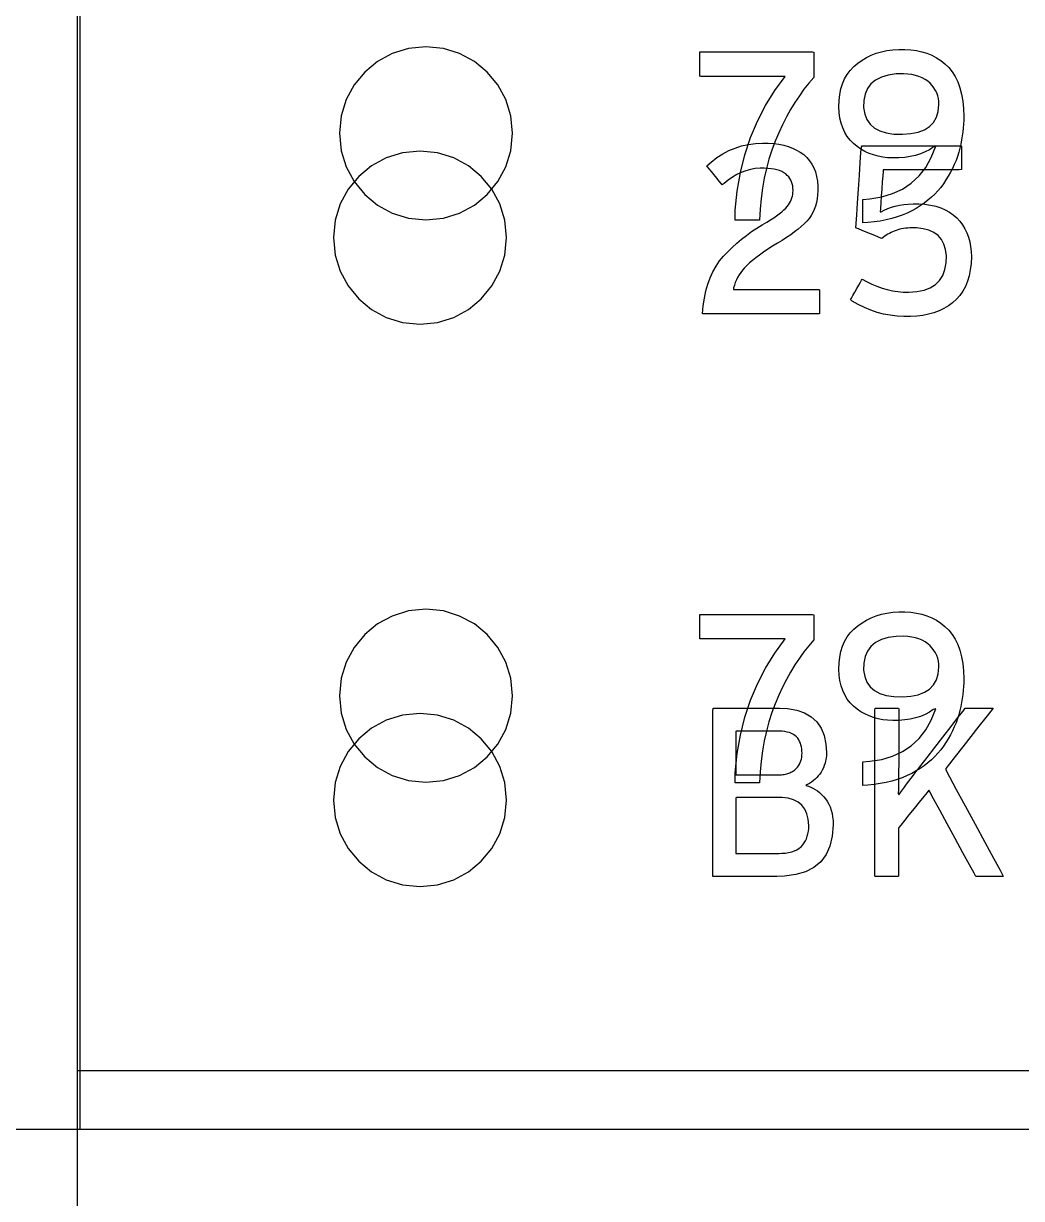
# Model space of a CAD drawing. Extents: x 1 to 47.7, y 0.2 to 35.
# Drawn here: x 12.891 to 13.468, y 10.758 to 11.437 of the extents above; entities that cross this region are included whole.
import ezdxf

# ---------------------------------------------------------------- set-up
doc = ezdxf.new("R2010")
doc.units = 0
doc.header["$MEASUREMENT"] = 0
for name, color, linetype in [('4_1__4U__UP_TO_ONE_IO_BOAR', 7, 'CONTINUOUS'), ('4_2__4U__FRONT_PANEL_W_24_', 7, 'CONTINUOUS'), ('5_1___24__TARGET_LEDS___12', 7, 'CONTINUOUS')]:
    doc.layers.add(name, color=color, linetype=linetype)

msp = doc.modelspace()

# ---------------------------------------------------------------- linework, layer by layer
at = {"layer": '4_1__4U__UP_TO_ONE_IO_BOAR'}
for points in [[(12.92363, 13.53081), (12.92363, 10.79851)], [(11.30567, 10.79851), (11.59054, 10.79851), (12.16307, 10.79851), (12.73561, 10.79851), (13.02048, 10.79851), (13.30367, 10.79851), (13.58462, 10.79851), (13.72408, 10.79851), (13.86277, 10.79851), (14.00062, 10.79851), (14.13756, 10.79851), (14.27352, 10.79851), (14.40843, 10.79851), (14.54222, 10.79851), (14.67482, 10.79851)]]:
    msp.add_lwpolyline(points, dxfattribs=at)
for points in [[(13.12366, 11.32384), (13.13374, 11.32486), (13.14313, 11.32777), (13.15162, 11.33238), (13.15903, 11.33849), (13.16514, 11.3459), (13.16975, 11.35439), (13.17266, 11.36378), (13.17368, 11.37386), (13.17266, 11.38394), (13.16975, 11.39332), (13.16514, 11.40181), (13.15903, 11.40921), (13.15162, 11.41532), (13.14313, 11.41993), (13.13374, 11.42284), (13.12366, 11.42386), (13.11358, 11.42284), (13.1042, 11.41993), (13.09571, 11.41532), (13.08832, 11.40921), (13.08222, 11.40181), (13.07762, 11.39332), (13.07471, 11.38394), (13.07369, 11.37386), (13.07471, 11.36378), (13.07762, 11.35439), (13.08222, 11.3459), (13.08832, 11.33849), (13.09571, 11.33238), (13.1042, 11.32777), (13.11358, 11.32486)], [(13.34767, 11.4061), (13.3448, 11.40278), (13.34203, 11.39927), (13.33935, 11.39556), (13.33678, 11.39166), (13.3343, 11.38756), (13.33192, 11.38328), (13.32964, 11.3788), (13.32746, 11.37412), (13.32537, 11.36923), (13.32348, 11.36414), (13.3218, 11.35888), (13.32034, 11.35344), (13.3191, 11.34783), (13.31807, 11.34204), (13.31727, 11.33608), (13.31668, 11.32994), (13.31631, 11.32363), (13.31577, 11.32363), (13.31432, 11.32363), (13.31224, 11.32363), (13.30982, 11.32363), (13.30733, 11.32363), (13.30504, 11.32363), (13.30324, 11.32363), (13.30221, 11.32363), (13.30237, 11.32935), (13.30349, 11.34047), (13.30533, 11.35118), (13.30787, 11.36147), (13.31113, 11.37135), (13.31509, 11.38081), (13.31976, 11.38986), (13.32514, 11.39849), (13.33123, 11.40671), (13.32934, 11.40671), (13.32432, 11.40671), (13.31713, 11.40671), (13.30874, 11.40671), (13.3001, 11.40671), (13.29219, 11.40671), (13.28597, 11.40671), (13.28239, 11.40671), (13.2819, 11.40685), (13.2819, 11.40787), (13.2819, 11.40965), (13.2819, 11.41191), (13.2819, 11.41438), (13.2819, 11.41678), (13.2819, 11.41884), (13.2819, 11.42027), (13.2819, 11.42081), (13.28442, 11.42081), (13.29111, 11.42081), (13.3007, 11.42081), (13.31189, 11.42081), (13.3234, 11.42081), (13.33395, 11.42081), (13.34225, 11.42081), (13.34701, 11.42081), (13.34767, 11.42066), (13.34767, 11.4196), (13.34767, 11.41774), (13.34767, 11.41538), (13.34767, 11.41281), (13.34767, 11.4103), (13.34767, 11.40816), (13.34767, 11.40666)], [(13.43438, 11.38361), (13.43434, 11.38139), (13.43424, 11.37914), (13.43406, 11.37688), (13.43381, 11.3746), (13.43348, 11.37229), (13.43309, 11.36997), (13.43263, 11.36763), (13.43209, 11.36527), (13.43147, 11.36288), (13.43071, 11.36051), (13.42985, 11.35816), (13.42888, 11.35584), (13.42782, 11.35356), (13.42666, 11.3513), (13.42539, 11.34908), (13.42403, 11.34688), (13.42256, 11.34472), (13.42102, 11.34261), (13.41936, 11.34061), (13.41759, 11.33869), (13.41569, 11.33686), (13.41366, 11.33512), (13.41151, 11.33346), (13.40923, 11.33189), (13.40683, 11.33041), (13.40431, 11.32902), (13.40162, 11.32771), (13.39879, 11.32653), (13.39582, 11.32548), (13.39272, 11.32457), (13.38947, 11.32379), (13.38609, 11.32315), (13.38257, 11.32264), (13.37891, 11.32227), (13.376, 11.3221), (13.376, 11.32281), (13.376, 11.32431), (13.376, 11.32634), (13.376, 11.32864), (13.376, 11.33098), (13.376, 11.33309), (13.376, 11.33473), (13.376, 11.33565), (13.38, 11.33603), (13.38694, 11.33713), (13.39326, 11.33899), (13.39896, 11.34162), (13.40404, 11.34502), (13.4085, 11.34919), (13.41234, 11.35413), (13.41556, 11.35984), (13.41815, 11.36631), (13.41673, 11.36591), (13.41446, 11.36437), (13.412, 11.36305), (13.40934, 11.36193), (13.40649, 11.36104), (13.40345, 11.36035), (13.40022, 11.35988), (13.39679, 11.35963), (13.39329, 11.35958), (13.39036, 11.35971), (13.38754, 11.36004), (13.38481, 11.36057), (13.38219, 11.3613), (13.37967, 11.36222), (13.37725, 11.36335), (13.37493, 11.36468), (13.37271, 11.3662), (13.3706, 11.36793), (13.3687, 11.36986), (13.36704, 11.372), (13.36563, 11.37435), (13.36445, 11.3769), (13.36352, 11.37967), (13.36283, 11.38264), (13.36238, 11.38582), (13.36217, 11.38921), (13.36226, 11.3928), (13.36265, 11.39623), (13.36331, 11.39945), (13.36425, 11.40246), (13.36546, 11.40525), (13.36696, 11.40783), (13.36873, 11.4102), (13.37078, 11.41236), (13.37311, 11.41431), (13.37555, 11.41607), (13.37814, 11.41762), (13.38088, 11.41895), (13.38376, 11.42006), (13.3868, 11.42095), (13.38998, 11.42163), (13.3933, 11.42209), (13.39678, 11.42233), (13.40034, 11.42235), (13.40375, 11.42214), (13.407, 11.42169), (13.41011, 11.421), (13.41307, 11.42007), (13.41588, 11.41891), (13.41855, 11.4175), (13.42106, 11.41585), (13.42343, 11.41397), (13.42566, 11.41181), (13.42765, 11.40934), (13.42938, 11.40657), (13.43086, 11.4035), (13.43208, 11.40013), (13.43304, 11.39645), (13.43374, 11.39247), (13.43419, 11.38819)], [(13.42, 11.39043), (13.41992, 11.3922), (13.41968, 11.39391), (13.41928, 11.39555), (13.41872, 11.39712), (13.418, 11.39862), (13.41712, 11.40005), (13.41608, 11.40141), (13.41488, 11.40271), (13.41352, 11.40392), (13.412, 11.40499), (13.41032, 11.4059), (13.40847, 11.40667), (13.40647, 11.40729), (13.40431, 11.40776), (13.40198, 11.40808), (13.3995, 11.40825), (13.39537, 11.40812), (13.39073, 11.40746), (13.38674, 11.40629), (13.3834, 11.4046), (13.38071, 11.40241), (13.37867, 11.39971), (13.37728, 11.3965), (13.37653, 11.39277), (13.37647, 11.38866), (13.37709, 11.38494), (13.37833, 11.38173), (13.3802, 11.37903), (13.38269, 11.37686), (13.38579, 11.37519), (13.38952, 11.37404), (13.39387, 11.3734), (13.39885, 11.37327), (13.40373, 11.37363), (13.40796, 11.3745), (13.41156, 11.37588), (13.41453, 11.37777), (13.41685, 11.38017), (13.41854, 11.38308), (13.41959, 11.3865)], [(13.12366, 10.99883), (13.13374, 10.99985), (13.14313, 11.00277), (13.15162, 11.00738), (13.15903, 11.01349), (13.16514, 11.02089), (13.16975, 11.02939), (13.17266, 11.03878), (13.17368, 11.04886), (13.17266, 11.05893), (13.16975, 11.06832), (13.16514, 11.07681), (13.15903, 11.08421), (13.15162, 11.09031), (13.14313, 11.09492), (13.13374, 11.09783), (13.12366, 11.09885), (13.11358, 11.09783), (13.1042, 11.09492), (13.09571, 11.09031), (13.08832, 11.08421), (13.08222, 11.07681), (13.07762, 11.06832), (13.07471, 11.05893), (13.07369, 11.04886), (13.07471, 11.03878), (13.07762, 11.02939), (13.08222, 11.02089), (13.08832, 11.01349), (13.09571, 11.00738), (13.1042, 11.00277), (13.11358, 10.99985)], [(13.34767, 11.08108), (13.3448, 11.07775), (13.34203, 11.07424), (13.33935, 11.07053), (13.33678, 11.06663), (13.3343, 11.06254), (13.33192, 11.05825), (13.32964, 11.05377), (13.32746, 11.0491), (13.32537, 11.04421), (13.32348, 11.03912), (13.3218, 11.03385), (13.32034, 11.02841), (13.3191, 11.0228), (13.31807, 11.01701), (13.31727, 11.01105), (13.31668, 11.00491), (13.31631, 10.9986), (13.31577, 10.9986), (13.31432, 10.9986), (13.31224, 10.9986), (13.30982, 10.9986), (13.30733, 10.9986), (13.30504, 10.9986), (13.30324, 10.9986), (13.30221, 10.9986), (13.30237, 11.00432), (13.30349, 11.01544), (13.30533, 11.02615), (13.30787, 11.03644), (13.31113, 11.04632), (13.31509, 11.05578), (13.31976, 11.06483), (13.32514, 11.07347), (13.33123, 11.08169), (13.32934, 11.08169), (13.32432, 11.08169), (13.31713, 11.08169), (13.30874, 11.08169), (13.3001, 11.08169), (13.29219, 11.08169), (13.28597, 11.08169), (13.28239, 11.08169), (13.2819, 11.08183), (13.2819, 11.08285), (13.2819, 11.08463), (13.2819, 11.08689), (13.2819, 11.08936), (13.2819, 11.09176), (13.2819, 11.09381), (13.2819, 11.09524), (13.2819, 11.09578), (13.28442, 11.09578), (13.29111, 11.09578), (13.3007, 11.09578), (13.31189, 11.09578), (13.3234, 11.09578), (13.33395, 11.09578), (13.34225, 11.09578), (13.34701, 11.09578), (13.34767, 11.09564), (13.34767, 11.09457), (13.34767, 11.09272), (13.34767, 11.09036), (13.34767, 11.08778), (13.34767, 11.08528), (13.34767, 11.08313), (13.34767, 11.08164)], [(13.43438, 11.05859), (13.43434, 11.05636), (13.43424, 11.05412), (13.43406, 11.05186), (13.43381, 11.04957), (13.43348, 11.04727), (13.43309, 11.04495), (13.43263, 11.0426), (13.43209, 11.04024), (13.43147, 11.03786), (13.43071, 11.03548), (13.42985, 11.03313), (13.42888, 11.03082), (13.42782, 11.02853), (13.42666, 11.02627), (13.42539, 11.02405), (13.42403, 11.02185), (13.42256, 11.01969), (13.42102, 11.01759), (13.41936, 11.01558), (13.41759, 11.01366), (13.41569, 11.01183), (13.41366, 11.01009), (13.41151, 11.00843), (13.40923, 11.00686), (13.40683, 11.00539), (13.40431, 11.004), (13.40162, 11.00268), (13.39879, 11.0015), (13.39582, 11.00045), (13.39272, 10.99954), (13.38947, 10.99876), (13.38609, 10.99812), (13.38257, 10.99761), (13.37891, 10.99724), (13.376, 10.99707), (13.376, 10.99779), (13.376, 10.99929), (13.376, 11.00131), (13.376, 11.00362), (13.376, 11.00595), (13.376, 11.00806), (13.376, 11.0097), (13.376, 11.01062), (13.38, 11.01101), (13.38694, 11.0121), (13.39326, 11.01397), (13.39896, 11.0166), (13.40404, 11.02), (13.4085, 11.02417), (13.41234, 11.02911), (13.41556, 11.03481), (13.41815, 11.04129), (13.41673, 11.04088), (13.41446, 11.03935), (13.412, 11.03802), (13.40934, 11.03691), (13.40649, 11.03601), (13.40345, 11.03533), (13.40022, 11.03486), (13.39679, 11.0346), (13.39329, 11.03456), (13.39036, 11.03469), (13.38754, 11.03501), (13.38481, 11.03554), (13.38219, 11.03627), (13.37967, 11.0372), (13.37725, 11.03833), (13.37493, 11.03965), (13.37271, 11.04118), (13.3706, 11.0429), (13.3687, 11.04483), (13.36704, 11.04697), (13.36563, 11.04932), (13.36445, 11.05188), (13.36352, 11.05464), (13.36283, 11.05761), (13.36238, 11.06079), (13.36217, 11.06418), (13.36226, 11.06778), (13.36265, 11.07121), (13.36331, 11.07442), (13.36425, 11.07743), (13.36546, 11.08022), (13.36696, 11.08281), (13.36873, 11.08518), (13.37078, 11.08733), (13.37311, 11.08928), (13.37555, 11.09105), (13.37814, 11.09259), (13.38088, 11.09392), (13.38376, 11.09503), (13.3868, 11.09593), (13.38998, 11.0966), (13.3933, 11.09706), (13.39678, 11.0973), (13.40034, 11.09733), (13.40375, 11.09712), (13.407, 11.09666), (13.41011, 11.09598), (13.41307, 11.09505), (13.41588, 11.09388), (13.41855, 11.09247), (13.42106, 11.09083), (13.42343, 11.08895), (13.42566, 11.08679), (13.42765, 11.08432), (13.42938, 11.08155), (13.43086, 11.07848), (13.43208, 11.0751), (13.43304, 11.07143), (13.43374, 11.06745), (13.43419, 11.06317)], [(13.42, 11.0654), (13.41992, 11.06718), (13.41968, 11.06889), (13.41928, 11.07052), (13.41872, 11.07209), (13.418, 11.07359), (13.41712, 11.07503), (13.41608, 11.07639), (13.41488, 11.07768), (13.41352, 11.0789), (13.412, 11.07996), (13.41032, 11.08088), (13.40847, 11.08165), (13.40647, 11.08227), (13.40431, 11.08273), (13.40198, 11.08305), (13.3995, 11.08322), (13.39537, 11.08309), (13.39073, 11.08243), (13.38674, 11.08126), (13.3834, 11.07958), (13.38071, 11.07739), (13.37867, 11.07468), (13.37728, 11.07147), (13.37653, 11.06775), (13.37647, 11.06363), (13.37709, 11.05991), (13.37833, 11.0567), (13.3802, 11.05401), (13.38269, 11.05183), (13.38579, 11.05016), (13.38952, 11.04901), (13.39387, 11.04838), (13.39885, 11.04825), (13.40373, 11.04861), (13.40796, 11.04947), (13.41156, 11.05085), (13.41453, 11.05274), (13.41685, 11.05514), (13.41854, 11.05805), (13.41959, 11.06147)]]:
    msp.add_lwpolyline(points, close=True, dxfattribs=at)
at = {"layer": '4_2__4U__FRONT_PANEL_W_24_'}
for points in [[(12.92199, 13.15202), (12.92229, 8.99473)], [(12.92208, 10.8323), (14.34236, 10.8323)]]:
    msp.add_lwpolyline(points, dxfattribs=at)
for points in [[(13.28347, 11.26947), (13.28388, 11.27413), (13.28452, 11.27855), (13.28539, 11.28274), (13.2865, 11.28668), (13.28784, 11.29039), (13.28942, 11.29386), (13.29124, 11.29709), (13.29329, 11.30009), (13.29557, 11.30284), (13.29801, 11.30544), (13.30055, 11.30794), (13.30319, 11.31034), (13.30593, 11.31265), (13.30877, 11.31487), (13.31171, 11.317), (13.31476, 11.31903), (13.3179, 11.32097), (13.32064, 11.32258), (13.32267, 11.32384), (13.32454, 11.32506), (13.32625, 11.32624), (13.32779, 11.32738), (13.32918, 11.32848), (13.3304, 11.32954), (13.33146, 11.33055), (13.33235, 11.33153), (13.33307, 11.33249), (13.33368, 11.33347), (13.33421, 11.33447), (13.33465, 11.33548), (13.33502, 11.33652), (13.33531, 11.33757), (13.33552, 11.33863), (13.33564, 11.33972), (13.33569, 11.34082), (13.33565, 11.34212), (13.3355, 11.34339), (13.33525, 11.34459), (13.33489, 11.34571), (13.33443, 11.34677), (13.33386, 11.34776), (13.33319, 11.34869), (13.33241, 11.34954), (13.33152, 11.35033), (13.33046, 11.35106), (13.32925, 11.35171), (13.32791, 11.35226), (13.32643, 11.35273), (13.3248, 11.3531), (13.32304, 11.35339), (13.32113, 11.35358), (13.31908, 11.35369), (13.31668, 11.35367), (13.31383, 11.35341), (13.31106, 11.35291), (13.30836, 11.35217), (13.30573, 11.3512), (13.30317, 11.34999), (13.30068, 11.34853), (13.29827, 11.34685), (13.29593, 11.34492), (13.2948, 11.34411), (13.29416, 11.34491), (13.29307, 11.34626), (13.29168, 11.34796), (13.29016, 11.34984), (13.28866, 11.35168), (13.28735, 11.35329), (13.28639, 11.35447), (13.28593, 11.35503), (13.28838, 11.35724), (13.29167, 11.35976), (13.29507, 11.36195), (13.2986, 11.36381), (13.30225, 11.36534), (13.30603, 11.36655), (13.30992, 11.36743), (13.31394, 11.36799), (13.31809, 11.36821), (13.3214, 11.36813), (13.32454, 11.36788), (13.32752, 11.36747), (13.33033, 11.36689), (13.33298, 11.36614), (13.33545, 11.36523), (13.33776, 11.36415), (13.33991, 11.36291), (13.34188, 11.36149), (13.34366, 11.35984), (13.34522, 11.35802), (13.34656, 11.35602), (13.34768, 11.35384), (13.34859, 11.35149), (13.34928, 11.34896), (13.34976, 11.34624), (13.35002, 11.34336), (13.35006, 11.34059), (13.34992, 11.33821), (13.34964, 11.33595), (13.34922, 11.3338), (13.34865, 11.33175), (13.34794, 11.32982), (13.34709, 11.32799), (13.3461, 11.32628), (13.34496, 11.32467), (13.34363, 11.32314), (13.34212, 11.3216), (13.34043, 11.32005), (13.33858, 11.31847), (13.33655, 11.31688), (13.33436, 11.31526), (13.33199, 11.31363), (13.32945, 11.31197), (13.32674, 11.3103), (13.32384, 11.30853), (13.32111, 11.30679), (13.31859, 11.30511), (13.31627, 11.30349), (13.31415, 11.30192), (13.31224, 11.3004), (13.31053, 11.29894), (13.30902, 11.29754), (13.30771, 11.29618), (13.30655, 11.29481), (13.3055, 11.29341), (13.30455, 11.292), (13.3037, 11.29056), (13.30296, 11.2891), (13.30233, 11.28762), (13.3018, 11.28612), (13.30138, 11.2846), (13.30137, 11.28357), (13.30426, 11.28357), (13.30986, 11.28357), (13.31727, 11.28357), (13.32562, 11.28357), (13.33401, 11.28357), (13.34157, 11.28357), (13.34741, 11.28357), (13.35065, 11.28357), (13.35102, 11.28341), (13.35102, 11.2824), (13.35102, 11.28068), (13.35102, 11.2785), (13.35102, 11.27612), (13.35102, 11.27378), (13.35102, 11.27172), (13.35102, 11.27021), (13.35102, 11.2695), (13.34952, 11.26947), (13.34383, 11.26947), (13.33501, 11.26947), (13.32426, 11.26947), (13.31277, 11.26947), (13.30175, 11.26947), (13.2924, 11.26947), (13.2859, 11.26947)], [(13.43871, 11.30247), (13.43854, 11.29857), (13.43812, 11.29492), (13.43744, 11.29149), (13.43649, 11.28831), (13.43529, 11.28536), (13.43382, 11.28266), (13.4321, 11.28019), (13.43011, 11.27795), (13.42787, 11.27596), (13.42544, 11.27419), (13.42284, 11.27263), (13.42006, 11.2713), (13.41712, 11.27019), (13.41401, 11.2693), (13.41072, 11.26863), (13.40727, 11.26818), (13.40365, 11.26794), (13.39977, 11.26794), (13.39579, 11.26817), (13.39188, 11.26866), (13.38805, 11.26939), (13.38428, 11.27037), (13.38058, 11.2716), (13.37695, 11.27309), (13.3734, 11.27482), (13.36991, 11.2768), (13.36887, 11.27771), (13.36941, 11.27865), (13.37027, 11.28017), (13.37135, 11.28206), (13.37251, 11.2841), (13.37364, 11.28609), (13.37461, 11.2878), (13.37531, 11.28902), (13.37561, 11.28955), (13.37821, 11.28813), (13.38116, 11.2867), (13.38413, 11.28546), (13.38711, 11.28442), (13.39012, 11.28356), (13.39314, 11.28289), (13.39618, 11.2824), (13.39924, 11.28211), (13.40254, 11.28202), (13.40725, 11.28239), (13.41139, 11.28325), (13.41495, 11.28462), (13.41795, 11.28648), (13.42037, 11.28885), (13.42221, 11.29171), (13.42349, 11.29507), (13.42418, 11.29893), (13.42427, 11.30308), (13.42379, 11.30667), (13.42283, 11.30981), (13.4214, 11.31249), (13.41949, 11.31473), (13.4171, 11.31651), (13.41424, 11.31784), (13.4109, 11.31872), (13.40709, 11.31914), (13.40451, 11.31918), (13.40322, 11.31914), (13.40196, 11.31906), (13.40074, 11.31894), (13.39956, 11.31878), (13.39841, 11.31859), (13.39731, 11.31835), (13.39624, 11.31808), (13.3952, 11.31776), (13.39422, 11.31738), (13.39325, 11.31695), (13.39231, 11.31649), (13.39138, 11.316), (13.39047, 11.31548), (13.38958, 11.31492), (13.38871, 11.31434), (13.38785, 11.31372), (13.38702, 11.31307), (13.38648, 11.31329), (13.38503, 11.31388), (13.38295, 11.31472), (13.3805, 11.31572), (13.37794, 11.31676), (13.37555, 11.31774), (13.37359, 11.31854), (13.37232, 11.31905), (13.372, 11.31928), (13.37216, 11.32169), (13.3725, 11.32677), (13.37297, 11.33368), (13.3735, 11.34157), (13.37405, 11.3496), (13.37454, 11.35692), (13.37494, 11.36271), (13.37517, 11.36611), (13.37563, 11.36665), (13.37939, 11.36665), (13.38617, 11.36665), (13.39494, 11.36665), (13.40468, 11.36665), (13.41437, 11.36665), (13.42297, 11.36665), (13.42947, 11.36665), (13.43282, 11.36665), (13.43306, 11.36642), (13.43306, 11.36535), (13.43306, 11.3636), (13.43306, 11.36143), (13.43306, 11.35908), (13.43306, 11.3568), (13.43306, 11.35484), (13.43306, 11.35343), (13.43306, 11.35283), (13.43177, 11.35282), (13.42768, 11.35282), (13.42159, 11.35282), (13.41429, 11.35282), (13.40659, 11.35282), (13.39929, 11.35282), (13.3932, 11.35282), (13.38912, 11.35282), (13.38782, 11.35281), (13.38774, 11.35174), (13.38755, 11.34923), (13.38729, 11.34572), (13.38698, 11.34165), (13.38667, 11.33745), (13.38638, 11.33358), (13.38615, 11.33046), (13.386, 11.32853), (13.38657, 11.32849), (13.38844, 11.3295), (13.39044, 11.33039), (13.39256, 11.33115), (13.3948, 11.33179), (13.39717, 11.33231), (13.39967, 11.3327), (13.40229, 11.33297), (13.40503, 11.33312), (13.40832, 11.33309), (13.41181, 11.33283), (13.41509, 11.33236), (13.41815, 11.33167), (13.421, 11.33076), (13.42364, 11.32964), (13.42606, 11.3283), (13.42827, 11.32674), (13.43026, 11.32497), (13.43204, 11.323), (13.4336, 11.3209), (13.43495, 11.31867), (13.4361, 11.31631), (13.43704, 11.31381), (13.43777, 11.31117), (13.43829, 11.30841), (13.4386, 11.3055)], [(13.12022, 11.26356), (13.1303, 11.26458), (13.13969, 11.26749), (13.14819, 11.27211), (13.15559, 11.27821), (13.1617, 11.28562), (13.16631, 11.29412), (13.16923, 11.3035), (13.17024, 11.31358), (13.16923, 11.32366), (13.16631, 11.33304), (13.1617, 11.34154), (13.15559, 11.34893), (13.14819, 11.35504), (13.13969, 11.35965), (13.1303, 11.36256), (13.12022, 11.36358), (13.11015, 11.36256), (13.10077, 11.35965), (13.09228, 11.35504), (13.08488, 11.34893), (13.07878, 11.34154), (13.07418, 11.33304), (13.07127, 11.32366), (13.07026, 11.31358), (13.07127, 11.3035), (13.07418, 11.29412), (13.07878, 11.28562), (13.08488, 11.27821), (13.09228, 11.27211), (13.10077, 11.26749), (13.11015, 11.26458)], [(13.3589, 10.9743), (13.35838, 10.96774), (13.357, 10.96199), (13.35476, 10.95706), (13.35167, 10.95294), (13.34771, 10.94964), (13.3429, 10.94715), (13.33723, 10.94548), (13.3307, 10.94462), (13.32641, 10.94449), (13.32386, 10.94449), (13.31929, 10.94449), (13.3134, 10.94449), (13.30691, 10.94449), (13.30054, 10.94449), (13.29501, 10.94449), (13.29103, 10.94449), (13.28933, 10.94449), (13.28931, 10.94742), (13.28931, 10.95661), (13.28931, 10.97025), (13.28931, 10.98647), (13.28931, 11.00342), (13.28931, 11.01924), (13.28931, 11.03205), (13.28931, 11.04), (13.28948, 11.04167), (13.29183, 11.04167), (13.29637, 11.04167), (13.30235, 11.04167), (13.30903, 11.04167), (13.31567, 11.04167), (13.32153, 11.04167), (13.32586, 11.04167), (13.32793, 11.04167), (13.33258, 11.04144), (13.33784, 11.04054), (13.3424, 11.03895), (13.34626, 11.03669), (13.34942, 11.03374), (13.35188, 11.0301), (13.35363, 11.02579), (13.35469, 11.02079), (13.35502, 11.01606), (13.35495, 11.01441), (13.35479, 11.01282), (13.35454, 11.01131), (13.3542, 11.00986), (13.35377, 11.00848), (13.35325, 11.00716), (13.35263, 11.00592), (13.35193, 11.00473), (13.35115, 11.00363), (13.35031, 11.00258), (13.34942, 11.0016), (13.34848, 11.00067), (13.34747, 10.9998), (13.34641, 10.99899), (13.34529, 10.99823), (13.34411, 10.99753), (13.34317, 10.99693), (13.34455, 10.99654), (13.3459, 10.99603), (13.34722, 10.99542), (13.34852, 10.99468), (13.34978, 10.99384), (13.35101, 10.99287), (13.35222, 10.9918), (13.35339, 10.9906), (13.35452, 10.9893), (13.35552, 10.98786), (13.35639, 10.9863), (13.35713, 10.98462), (13.35775, 10.98281), (13.35823, 10.98087), (13.35858, 10.9788), (13.35881, 10.97661)], [(13.44126, 10.94449), (13.44027, 10.94631), (13.43763, 10.95116), (13.43384, 10.95814), (13.42938, 10.96634), (13.42475, 10.97487), (13.42043, 10.98282), (13.41692, 10.98928), (13.4147, 10.99335), (13.41413, 10.99423), (13.41316, 10.99302), (13.41121, 10.9906), (13.4086, 10.98736), (13.40566, 10.98369), (13.40269, 10.98), (13.40002, 10.97668), (13.39796, 10.97411), (13.39682, 10.9727), (13.3967, 10.9722), (13.3967, 10.97014), (13.3967, 10.96666), (13.3967, 10.96227), (13.3967, 10.95749), (13.3967, 10.95281), (13.3967, 10.94875), (13.3967, 10.94581), (13.3967, 10.94451), (13.39633, 10.94449), (13.3951, 10.94449), (13.39326, 10.94449), (13.39104, 10.94449), (13.38869, 10.94449), (13.38647, 10.94449), (13.38463, 10.94449), (13.3834, 10.94449), (13.38303, 10.94457), (13.38303, 10.94907), (13.38303, 10.95923), (13.38303, 10.9733), (13.38303, 10.9895), (13.38303, 11.00608), (13.38303, 11.02128), (13.38303, 11.03333), (13.38303, 11.04047), (13.38313, 11.04167), (13.38401, 11.04167), (13.38563, 11.04167), (13.38772, 11.04167), (13.39005, 11.04167), (13.39235, 11.04167), (13.3944, 11.04167), (13.39592, 11.04167), (13.39669, 11.04167), (13.39673, 11.04104), (13.39673, 11.03831), (13.39673, 11.03399), (13.39673, 11.02867), (13.39673, 11.02297), (13.39673, 11.01748), (13.39673, 11.01281), (13.39673, 11.00957), (13.39673, 11.00836), (13.39672, 11.00629), (13.39671, 11.00425), (13.3967, 11.00223), (13.39667, 11.00024), (13.39664, 10.99826), (13.3966, 10.99631), (13.39655, 10.99438), (13.3965, 10.99247), (13.39674, 10.99152), (13.39778, 10.99297), (13.39888, 10.99448), (13.40004, 10.99606), (13.40126, 10.9977), (13.40254, 10.9994), (13.40387, 11.00116), (13.40527, 11.00299), (13.40672, 11.00487), (13.40771, 11.00615), (13.40975, 11.00879), (13.41321, 11.01325), (13.41756, 11.01888), (13.42232, 11.02501), (13.42696, 11.03101), (13.431, 11.03622), (13.43391, 11.03998), (13.4352, 11.04164), (13.43566, 11.04167), (13.4371, 11.04167), (13.43926, 11.04167), (13.44186, 11.04167), (13.44461, 11.04167), (13.44721, 11.04167), (13.44938, 11.04167), (13.45082, 11.04167), (13.45123, 11.04165), (13.44995, 11.04001), (13.44707, 11.03633), (13.44307, 11.03122), (13.43847, 11.02534), (13.43376, 11.01932), (13.42944, 11.01381), (13.42602, 11.00944), (13.42399, 11.00684), (13.42389, 11.00597), (13.42607, 11.00196), (13.43003, 10.99466), (13.43518, 10.9852), (13.44088, 10.97469), (13.44655, 10.96426), (13.45156, 10.95504), (13.45531, 10.94814), (13.45718, 10.94469), (13.45698, 10.94449), (13.45567, 10.94449), (13.45359, 10.94449), (13.45103, 10.94449), (13.44829, 10.94449), (13.44565, 10.94449), (13.4434, 10.94449), (13.44184, 10.94449)], [(13.12022, 10.93857), (13.1303, 10.93958), (13.13969, 10.9425), (13.14819, 10.94711), (13.15559, 10.95322), (13.1617, 10.96063), (13.16631, 10.96912), (13.16923, 10.97851), (13.17024, 10.98859), (13.16923, 10.99867), (13.16631, 11.00805), (13.1617, 11.01654), (13.15559, 11.02394), (13.14819, 11.03005), (13.13969, 11.03466), (13.1303, 11.03757), (13.12022, 11.03858), (13.11015, 11.03757), (13.10077, 11.03466), (13.09228, 11.03005), (13.08488, 11.02394), (13.07878, 11.01654), (13.07418, 11.00805), (13.07127, 10.99867), (13.07026, 10.98859), (13.07127, 10.97851), (13.07418, 10.96912), (13.07878, 10.96063), (13.08488, 10.95322), (13.09228, 10.94711), (13.10077, 10.9425), (13.11015, 10.93958)], [(13.34092, 11.01563), (13.34088, 11.0169), (13.34076, 11.01812), (13.34056, 11.01928), (13.34029, 11.0204), (13.33994, 11.02146), (13.33951, 11.02248), (13.339, 11.02344), (13.33842, 11.02436), (13.3377, 11.02519), (13.33684, 11.02591), (13.33588, 11.02654), (13.3348, 11.02708), (13.33363, 11.02752), (13.33234, 11.02788), (13.33095, 11.02814), (13.32946, 11.02831), (13.32785, 11.02839), (13.32689, 11.02839), (13.32432, 11.02839), (13.32064, 11.02839), (13.31634, 11.02839), (13.31192, 11.02839), (13.30787, 11.02839), (13.30468, 11.02839), (13.30285, 11.02839), (13.3026, 11.02814), (13.3026, 11.02631), (13.3026, 11.02314), (13.3026, 11.0191), (13.3026, 11.01469), (13.3026, 11.01041), (13.3026, 11.00674), (13.3026, 11.00418), (13.3026, 11.00321), (13.30357, 11.00321), (13.30614, 11.00321), (13.30982, 11.00321), (13.31411, 11.00321), (13.31853, 11.00321), (13.32258, 11.00321), (13.32577, 11.00321), (13.3276, 11.00321), (13.32828, 11.00322), (13.32909, 11.00325), (13.32988, 11.00331), (13.33063, 11.00341), (13.33135, 11.00354), (13.33204, 11.0037), (13.33269, 11.00389), (13.33331, 11.00411), (13.3339, 11.00437), (13.33446, 11.00463), (13.335, 11.00491), (13.33552, 11.00521), (13.33601, 11.00553), (13.33648, 11.00586), (13.33694, 11.00621), (13.33737, 11.00657), (13.33778, 11.00695), (13.33831, 11.00756), (13.33892, 11.00842), (13.33945, 11.00932), (13.3399, 11.01026), (13.34027, 11.01125), (13.34055, 11.01228), (13.34075, 11.01335), (13.34087, 11.01447)], [(13.34479, 10.97389), (13.3445, 10.97748), (13.34374, 10.98063), (13.34251, 10.98332), (13.34082, 10.98556), (13.33866, 10.98735), (13.33604, 10.98869), (13.33296, 10.98958), (13.32941, 10.99002), (13.32766, 10.99007), (13.32547, 10.99007), (13.32196, 10.99007), (13.31765, 10.99007), (13.31308, 10.99007), (13.30877, 10.99007), (13.30525, 10.99007), (13.30306, 10.99007), (13.3026, 10.98992), (13.3026, 10.98786), (13.3026, 10.98389), (13.3026, 10.9787), (13.3026, 10.97296), (13.3026, 10.96732), (13.3026, 10.96246), (13.3026, 10.95906), (13.3026, 10.95778), (13.3036, 10.95778), (13.30625, 10.95778), (13.31003, 10.95778), (13.31441, 10.95778), (13.31888, 10.95778), (13.32292, 10.95778), (13.32601, 10.95778), (13.32761, 10.95778), (13.3292, 10.95781), (13.33127, 10.95796), (13.33318, 10.95824), (13.33493, 10.95866), (13.33653, 10.95921), (13.33797, 10.95988), (13.33926, 10.96069), (13.34038, 10.96163), (13.34134, 10.96269), (13.34215, 10.9638), (13.34285, 10.96499), (13.34345, 10.96627), (13.34393, 10.96763), (13.34431, 10.96907), (13.34458, 10.9706), (13.34474, 10.9722)]]:
    msp.add_lwpolyline(points, close=True, dxfattribs=at)
at = {"layer": '5_1___24__TARGET_LEDS___12'}
for points in [[(12.92199, 13.15202), (12.92229, 8.99473)], [(12.92208, 10.8323), (14.34236, 10.8323)]]:
    msp.add_lwpolyline(points, dxfattribs=at)
for points in [[(13.28347, 11.26947), (13.28388, 11.27413), (13.28452, 11.27855), (13.28539, 11.28274), (13.2865, 11.28668), (13.28784, 11.29039), (13.28942, 11.29386), (13.29124, 11.29709), (13.29329, 11.30009), (13.29557, 11.30284), (13.29801, 11.30544), (13.30055, 11.30794), (13.30319, 11.31034), (13.30593, 11.31265), (13.30877, 11.31487), (13.31171, 11.317), (13.31476, 11.31903), (13.3179, 11.32097), (13.32064, 11.32258), (13.32267, 11.32384), (13.32454, 11.32506), (13.32625, 11.32624), (13.32779, 11.32738), (13.32918, 11.32848), (13.3304, 11.32954), (13.33146, 11.33055), (13.33235, 11.33153), (13.33307, 11.33249), (13.33368, 11.33347), (13.33421, 11.33447), (13.33465, 11.33548), (13.33502, 11.33652), (13.33531, 11.33757), (13.33552, 11.33863), (13.33564, 11.33972), (13.33569, 11.34082), (13.33565, 11.34212), (13.3355, 11.34339), (13.33525, 11.34459), (13.33489, 11.34571), (13.33443, 11.34677), (13.33386, 11.34776), (13.33319, 11.34869), (13.33241, 11.34954), (13.33152, 11.35033), (13.33046, 11.35106), (13.32925, 11.35171), (13.32791, 11.35226), (13.32643, 11.35273), (13.3248, 11.3531), (13.32304, 11.35339), (13.32113, 11.35358), (13.31908, 11.35369), (13.31668, 11.35367), (13.31383, 11.35341), (13.31106, 11.35291), (13.30836, 11.35217), (13.30573, 11.3512), (13.30317, 11.34999), (13.30068, 11.34853), (13.29827, 11.34685), (13.29593, 11.34492), (13.2948, 11.34411), (13.29416, 11.34491), (13.29307, 11.34626), (13.29168, 11.34796), (13.29016, 11.34984), (13.28866, 11.35168), (13.28735, 11.35329), (13.28639, 11.35447), (13.28593, 11.35503), (13.28838, 11.35724), (13.29167, 11.35976), (13.29507, 11.36195), (13.2986, 11.36381), (13.30225, 11.36534), (13.30603, 11.36655), (13.30992, 11.36743), (13.31394, 11.36799), (13.31809, 11.36821), (13.3214, 11.36813), (13.32454, 11.36788), (13.32752, 11.36747), (13.33033, 11.36689), (13.33298, 11.36614), (13.33545, 11.36523), (13.33776, 11.36415), (13.33991, 11.36291), (13.34188, 11.36149), (13.34366, 11.35984), (13.34522, 11.35802), (13.34656, 11.35602), (13.34768, 11.35384), (13.34859, 11.35149), (13.34928, 11.34896), (13.34976, 11.34624), (13.35002, 11.34336), (13.35006, 11.34059), (13.34992, 11.33821), (13.34964, 11.33595), (13.34922, 11.3338), (13.34865, 11.33175), (13.34794, 11.32982), (13.34709, 11.32799), (13.3461, 11.32628), (13.34496, 11.32467), (13.34363, 11.32314), (13.34212, 11.3216), (13.34043, 11.32005), (13.33858, 11.31847), (13.33655, 11.31688), (13.33436, 11.31526), (13.33199, 11.31363), (13.32945, 11.31197), (13.32674, 11.3103), (13.32384, 11.30853), (13.32111, 11.30679), (13.31859, 11.30511), (13.31627, 11.30349), (13.31415, 11.30192), (13.31224, 11.3004), (13.31053, 11.29894), (13.30902, 11.29754), (13.30771, 11.29618), (13.30655, 11.29481), (13.3055, 11.29341), (13.30455, 11.292), (13.3037, 11.29056), (13.30296, 11.2891), (13.30233, 11.28762), (13.3018, 11.28612), (13.30138, 11.2846), (13.30137, 11.28357), (13.30426, 11.28357), (13.30986, 11.28357), (13.31727, 11.28357), (13.32562, 11.28357), (13.33401, 11.28357), (13.34157, 11.28357), (13.34741, 11.28357), (13.35065, 11.28357), (13.35102, 11.28341), (13.35102, 11.2824), (13.35102, 11.28068), (13.35102, 11.2785), (13.35102, 11.27612), (13.35102, 11.27378), (13.35102, 11.27172), (13.35102, 11.27021), (13.35102, 11.2695), (13.34952, 11.26947), (13.34383, 11.26947), (13.33501, 11.26947), (13.32426, 11.26947), (13.31277, 11.26947), (13.30175, 11.26947), (13.2924, 11.26947), (13.2859, 11.26947)], [(13.43871, 11.30247), (13.43854, 11.29857), (13.43812, 11.29492), (13.43744, 11.29149), (13.43649, 11.28831), (13.43529, 11.28536), (13.43382, 11.28266), (13.4321, 11.28019), (13.43011, 11.27795), (13.42787, 11.27596), (13.42544, 11.27419), (13.42284, 11.27263), (13.42006, 11.2713), (13.41712, 11.27019), (13.41401, 11.2693), (13.41072, 11.26863), (13.40727, 11.26818), (13.40365, 11.26794), (13.39977, 11.26794), (13.39579, 11.26817), (13.39188, 11.26866), (13.38805, 11.26939), (13.38428, 11.27037), (13.38058, 11.2716), (13.37695, 11.27309), (13.3734, 11.27482), (13.36991, 11.2768), (13.36887, 11.27771), (13.36941, 11.27865), (13.37027, 11.28017), (13.37135, 11.28206), (13.37251, 11.2841), (13.37364, 11.28609), (13.37461, 11.2878), (13.37531, 11.28902), (13.37561, 11.28955), (13.37821, 11.28813), (13.38116, 11.2867), (13.38413, 11.28546), (13.38711, 11.28442), (13.39012, 11.28356), (13.39314, 11.28289), (13.39618, 11.2824), (13.39924, 11.28211), (13.40254, 11.28202), (13.40725, 11.28239), (13.41139, 11.28325), (13.41495, 11.28462), (13.41795, 11.28648), (13.42037, 11.28885), (13.42221, 11.29171), (13.42349, 11.29507), (13.42418, 11.29893), (13.42427, 11.30308), (13.42379, 11.30667), (13.42283, 11.30981), (13.4214, 11.31249), (13.41949, 11.31473), (13.4171, 11.31651), (13.41424, 11.31784), (13.4109, 11.31872), (13.40709, 11.31914), (13.40451, 11.31918), (13.40322, 11.31914), (13.40196, 11.31906), (13.40074, 11.31894), (13.39956, 11.31878), (13.39841, 11.31859), (13.39731, 11.31835), (13.39624, 11.31808), (13.3952, 11.31776), (13.39422, 11.31738), (13.39325, 11.31695), (13.39231, 11.31649), (13.39138, 11.316), (13.39047, 11.31548), (13.38958, 11.31492), (13.38871, 11.31434), (13.38785, 11.31372), (13.38702, 11.31307), (13.38648, 11.31329), (13.38503, 11.31388), (13.38295, 11.31472), (13.3805, 11.31572), (13.37794, 11.31676), (13.37555, 11.31774), (13.37359, 11.31854), (13.37232, 11.31905), (13.372, 11.31928), (13.37216, 11.32169), (13.3725, 11.32677), (13.37297, 11.33368), (13.3735, 11.34157), (13.37405, 11.3496), (13.37454, 11.35692), (13.37494, 11.36271), (13.37517, 11.36611), (13.37563, 11.36665), (13.37939, 11.36665), (13.38617, 11.36665), (13.39494, 11.36665), (13.40468, 11.36665), (13.41437, 11.36665), (13.42297, 11.36665), (13.42947, 11.36665), (13.43282, 11.36665), (13.43306, 11.36642), (13.43306, 11.36535), (13.43306, 11.3636), (13.43306, 11.36143), (13.43306, 11.35908), (13.43306, 11.3568), (13.43306, 11.35484), (13.43306, 11.35343), (13.43306, 11.35283), (13.43177, 11.35282), (13.42768, 11.35282), (13.42159, 11.35282), (13.41429, 11.35282), (13.40659, 11.35282), (13.39929, 11.35282), (13.3932, 11.35282), (13.38912, 11.35282), (13.38782, 11.35281), (13.38774, 11.35174), (13.38755, 11.34923), (13.38729, 11.34572), (13.38698, 11.34165), (13.38667, 11.33745), (13.38638, 11.33358), (13.38615, 11.33046), (13.386, 11.32853), (13.38657, 11.32849), (13.38844, 11.3295), (13.39044, 11.33039), (13.39256, 11.33115), (13.3948, 11.33179), (13.39717, 11.33231), (13.39967, 11.3327), (13.40229, 11.33297), (13.40503, 11.33312), (13.40832, 11.33309), (13.41181, 11.33283), (13.41509, 11.33236), (13.41815, 11.33167), (13.421, 11.33076), (13.42364, 11.32964), (13.42606, 11.3283), (13.42827, 11.32674), (13.43026, 11.32497), (13.43204, 11.323), (13.4336, 11.3209), (13.43495, 11.31867), (13.4361, 11.31631), (13.43704, 11.31381), (13.43777, 11.31117), (13.43829, 11.30841), (13.4386, 11.3055)], [(13.12022, 11.26356), (13.1303, 11.26458), (13.13969, 11.26749), (13.14819, 11.27211), (13.15559, 11.27821), (13.1617, 11.28562), (13.16631, 11.29412), (13.16923, 11.3035), (13.17024, 11.31358), (13.16923, 11.32366), (13.16631, 11.33304), (13.1617, 11.34154), (13.15559, 11.34893), (13.14819, 11.35504), (13.13969, 11.35965), (13.1303, 11.36256), (13.12022, 11.36358), (13.11015, 11.36256), (13.10077, 11.35965), (13.09228, 11.35504), (13.08488, 11.34893), (13.07878, 11.34154), (13.07418, 11.33304), (13.07127, 11.32366), (13.07026, 11.31358), (13.07127, 11.3035), (13.07418, 11.29412), (13.07878, 11.28562), (13.08488, 11.27821), (13.09228, 11.27211), (13.10077, 11.26749), (13.11015, 11.26458)], [(13.3589, 10.9743), (13.35838, 10.96774), (13.357, 10.96199), (13.35476, 10.95706), (13.35167, 10.95294), (13.34771, 10.94964), (13.3429, 10.94715), (13.33723, 10.94548), (13.3307, 10.94462), (13.32641, 10.94449), (13.32386, 10.94449), (13.31929, 10.94449), (13.3134, 10.94449), (13.30691, 10.94449), (13.30054, 10.94449), (13.29501, 10.94449), (13.29103, 10.94449), (13.28933, 10.94449), (13.28931, 10.94742), (13.28931, 10.95661), (13.28931, 10.97025), (13.28931, 10.98647), (13.28931, 11.00342), (13.28931, 11.01924), (13.28931, 11.03205), (13.28931, 11.04), (13.28948, 11.04167), (13.29183, 11.04167), (13.29637, 11.04167), (13.30235, 11.04167), (13.30903, 11.04167), (13.31567, 11.04167), (13.32153, 11.04167), (13.32586, 11.04167), (13.32793, 11.04167), (13.33258, 11.04144), (13.33784, 11.04054), (13.3424, 11.03895), (13.34626, 11.03669), (13.34942, 11.03374), (13.35188, 11.0301), (13.35363, 11.02579), (13.35469, 11.02079), (13.35502, 11.01606), (13.35495, 11.01441), (13.35479, 11.01282), (13.35454, 11.01131), (13.3542, 11.00986), (13.35377, 11.00848), (13.35325, 11.00716), (13.35263, 11.00592), (13.35193, 11.00473), (13.35115, 11.00363), (13.35031, 11.00258), (13.34942, 11.0016), (13.34848, 11.00067), (13.34747, 10.9998), (13.34641, 10.99899), (13.34529, 10.99823), (13.34411, 10.99753), (13.34317, 10.99693), (13.34455, 10.99654), (13.3459, 10.99603), (13.34722, 10.99542), (13.34852, 10.99468), (13.34978, 10.99384), (13.35101, 10.99287), (13.35222, 10.9918), (13.35339, 10.9906), (13.35452, 10.9893), (13.35552, 10.98786), (13.35639, 10.9863), (13.35713, 10.98462), (13.35775, 10.98281), (13.35823, 10.98087), (13.35858, 10.9788), (13.35881, 10.97661)], [(13.44126, 10.94449), (13.44027, 10.94631), (13.43763, 10.95116), (13.43384, 10.95814), (13.42938, 10.96634), (13.42475, 10.97487), (13.42043, 10.98282), (13.41692, 10.98928), (13.4147, 10.99335), (13.41413, 10.99423), (13.41316, 10.99302), (13.41121, 10.9906), (13.4086, 10.98736), (13.40566, 10.98369), (13.40269, 10.98), (13.40002, 10.97668), (13.39796, 10.97411), (13.39682, 10.9727), (13.3967, 10.9722), (13.3967, 10.97014), (13.3967, 10.96666), (13.3967, 10.96227), (13.3967, 10.95749), (13.3967, 10.95281), (13.3967, 10.94875), (13.3967, 10.94581), (13.3967, 10.94451), (13.39633, 10.94449), (13.3951, 10.94449), (13.39326, 10.94449), (13.39104, 10.94449), (13.38869, 10.94449), (13.38647, 10.94449), (13.38463, 10.94449), (13.3834, 10.94449), (13.38303, 10.94457), (13.38303, 10.94907), (13.38303, 10.95923), (13.38303, 10.9733), (13.38303, 10.9895), (13.38303, 11.00608), (13.38303, 11.02128), (13.38303, 11.03333), (13.38303, 11.04047), (13.38313, 11.04167), (13.38401, 11.04167), (13.38563, 11.04167), (13.38772, 11.04167), (13.39005, 11.04167), (13.39235, 11.04167), (13.3944, 11.04167), (13.39592, 11.04167), (13.39669, 11.04167), (13.39673, 11.04104), (13.39673, 11.03831), (13.39673, 11.03399), (13.39673, 11.02867), (13.39673, 11.02297), (13.39673, 11.01748), (13.39673, 11.01281), (13.39673, 11.00957), (13.39673, 11.00836), (13.39672, 11.00629), (13.39671, 11.00425), (13.3967, 11.00223), (13.39667, 11.00024), (13.39664, 10.99826), (13.3966, 10.99631), (13.39655, 10.99438), (13.3965, 10.99247), (13.39674, 10.99152), (13.39778, 10.99297), (13.39888, 10.99448), (13.40004, 10.99606), (13.40126, 10.9977), (13.40254, 10.9994), (13.40387, 11.00116), (13.40527, 11.00299), (13.40672, 11.00487), (13.40771, 11.00615), (13.40975, 11.00879), (13.41321, 11.01325), (13.41756, 11.01888), (13.42232, 11.02501), (13.42696, 11.03101), (13.431, 11.03622), (13.43391, 11.03998), (13.4352, 11.04164), (13.43566, 11.04167), (13.4371, 11.04167), (13.43926, 11.04167), (13.44186, 11.04167), (13.44461, 11.04167), (13.44721, 11.04167), (13.44938, 11.04167), (13.45082, 11.04167), (13.45123, 11.04165), (13.44995, 11.04001), (13.44707, 11.03633), (13.44307, 11.03122), (13.43847, 11.02534), (13.43376, 11.01932), (13.42944, 11.01381), (13.42602, 11.00944), (13.42399, 11.00684), (13.42389, 11.00597), (13.42607, 11.00196), (13.43003, 10.99466), (13.43518, 10.9852), (13.44088, 10.97469), (13.44655, 10.96426), (13.45156, 10.95504), (13.45531, 10.94814), (13.45718, 10.94469), (13.45698, 10.94449), (13.45567, 10.94449), (13.45359, 10.94449), (13.45103, 10.94449), (13.44829, 10.94449), (13.44565, 10.94449), (13.4434, 10.94449), (13.44184, 10.94449)], [(13.12022, 10.93857), (13.1303, 10.93958), (13.13969, 10.9425), (13.14819, 10.94711), (13.15559, 10.95322), (13.1617, 10.96063), (13.16631, 10.96912), (13.16923, 10.97851), (13.17024, 10.98859), (13.16923, 10.99867), (13.16631, 11.00805), (13.1617, 11.01654), (13.15559, 11.02394), (13.14819, 11.03005), (13.13969, 11.03466), (13.1303, 11.03757), (13.12022, 11.03858), (13.11015, 11.03757), (13.10077, 11.03466), (13.09228, 11.03005), (13.08488, 11.02394), (13.07878, 11.01654), (13.07418, 11.00805), (13.07127, 10.99867), (13.07026, 10.98859), (13.07127, 10.97851), (13.07418, 10.96912), (13.07878, 10.96063), (13.08488, 10.95322), (13.09228, 10.94711), (13.10077, 10.9425), (13.11015, 10.93958)], [(13.34092, 11.01563), (13.34088, 11.0169), (13.34076, 11.01812), (13.34056, 11.01928), (13.34029, 11.0204), (13.33994, 11.02146), (13.33951, 11.02248), (13.339, 11.02344), (13.33842, 11.02436), (13.3377, 11.02519), (13.33684, 11.02591), (13.33588, 11.02654), (13.3348, 11.02708), (13.33363, 11.02752), (13.33234, 11.02788), (13.33095, 11.02814), (13.32946, 11.02831), (13.32785, 11.02839), (13.32689, 11.02839), (13.32432, 11.02839), (13.32064, 11.02839), (13.31634, 11.02839), (13.31192, 11.02839), (13.30787, 11.02839), (13.30468, 11.02839), (13.30285, 11.02839), (13.3026, 11.02814), (13.3026, 11.02631), (13.3026, 11.02314), (13.3026, 11.0191), (13.3026, 11.01469), (13.3026, 11.01041), (13.3026, 11.00674), (13.3026, 11.00418), (13.3026, 11.00321), (13.30357, 11.00321), (13.30614, 11.00321), (13.30982, 11.00321), (13.31411, 11.00321), (13.31853, 11.00321), (13.32258, 11.00321), (13.32577, 11.00321), (13.3276, 11.00321), (13.32828, 11.00322), (13.32909, 11.00325), (13.32988, 11.00331), (13.33063, 11.00341), (13.33135, 11.00354), (13.33204, 11.0037), (13.33269, 11.00389), (13.33331, 11.00411), (13.3339, 11.00437), (13.33446, 11.00463), (13.335, 11.00491), (13.33552, 11.00521), (13.33601, 11.00553), (13.33648, 11.00586), (13.33694, 11.00621), (13.33737, 11.00657), (13.33778, 11.00695), (13.33831, 11.00756), (13.33892, 11.00842), (13.33945, 11.00932), (13.3399, 11.01026), (13.34027, 11.01125), (13.34055, 11.01228), (13.34075, 11.01335), (13.34087, 11.01447)], [(13.34479, 10.97389), (13.3445, 10.97748), (13.34374, 10.98063), (13.34251, 10.98332), (13.34082, 10.98556), (13.33866, 10.98735), (13.33604, 10.98869), (13.33296, 10.98958), (13.32941, 10.99002), (13.32766, 10.99007), (13.32547, 10.99007), (13.32196, 10.99007), (13.31765, 10.99007), (13.31308, 10.99007), (13.30877, 10.99007), (13.30525, 10.99007), (13.30306, 10.99007), (13.3026, 10.98992), (13.3026, 10.98786), (13.3026, 10.98389), (13.3026, 10.9787), (13.3026, 10.97296), (13.3026, 10.96732), (13.3026, 10.96246), (13.3026, 10.95906), (13.3026, 10.95778), (13.3036, 10.95778), (13.30625, 10.95778), (13.31003, 10.95778), (13.31441, 10.95778), (13.31888, 10.95778), (13.32292, 10.95778), (13.32601, 10.95778), (13.32761, 10.95778), (13.3292, 10.95781), (13.33127, 10.95796), (13.33318, 10.95824), (13.33493, 10.95866), (13.33653, 10.95921), (13.33797, 10.95988), (13.33926, 10.96069), (13.34038, 10.96163), (13.34134, 10.96269), (13.34215, 10.9638), (13.34285, 10.96499), (13.34345, 10.96627), (13.34393, 10.96763), (13.34431, 10.96907), (13.34458, 10.9706), (13.34474, 10.9722)]]:
    msp.add_lwpolyline(points, close=True, dxfattribs=at)

doc.saveas('drawing.dxf')
